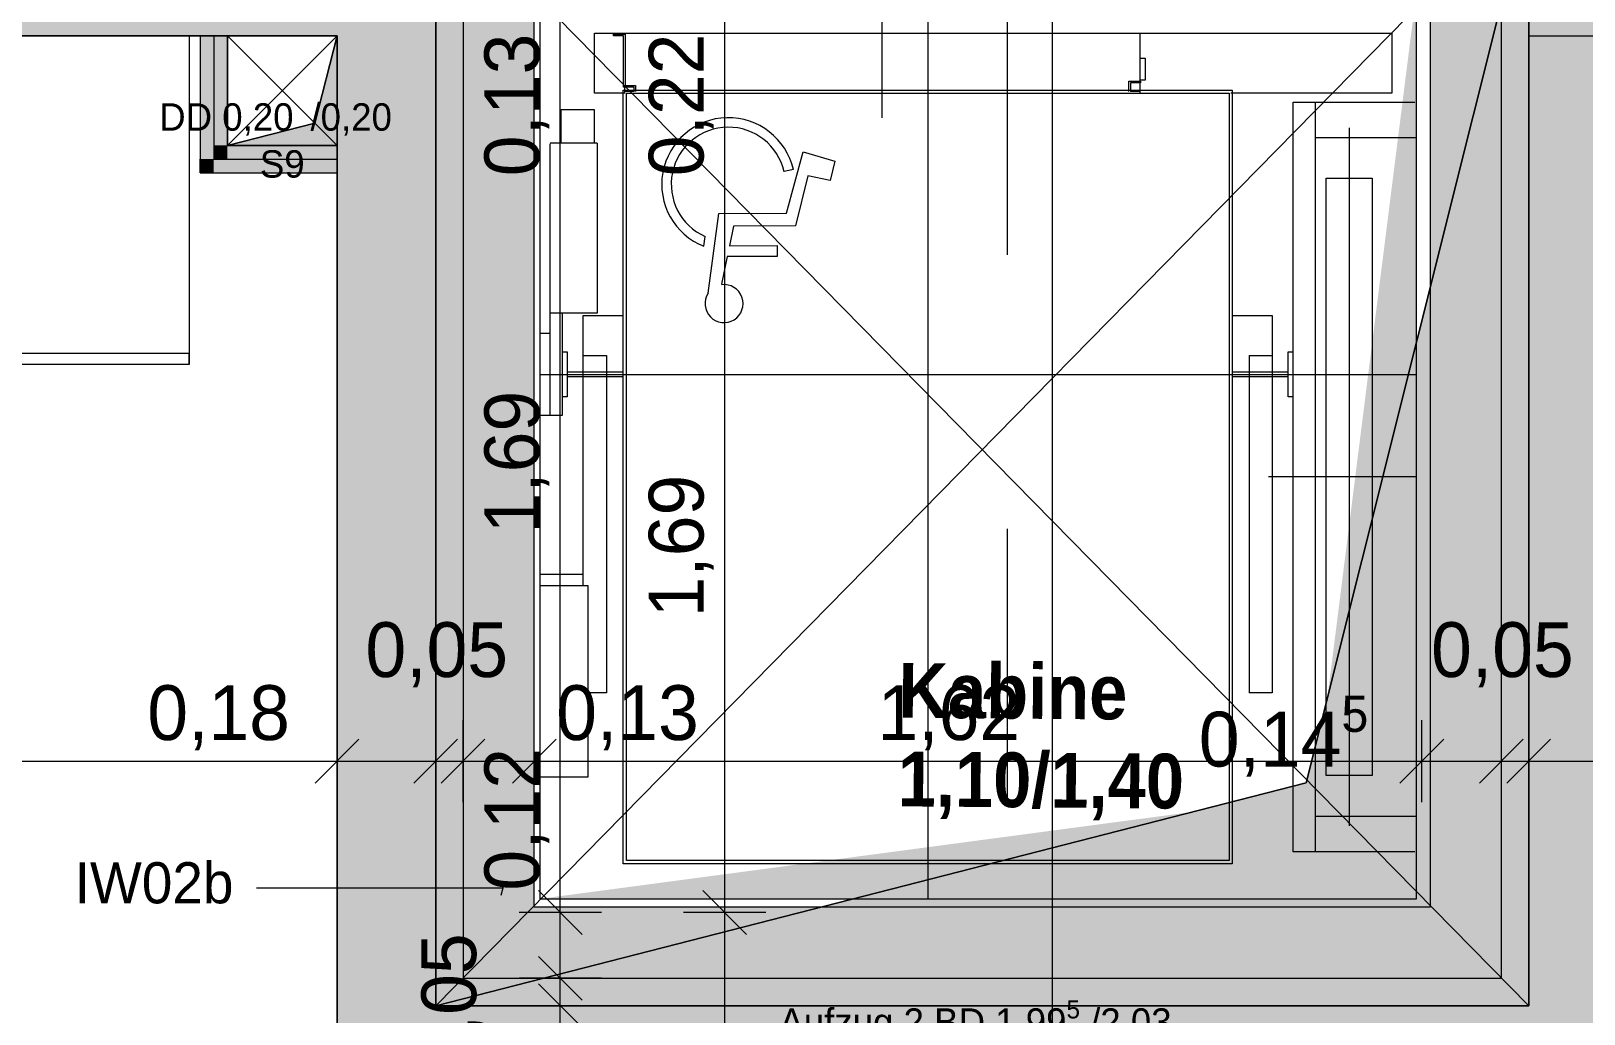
# Model space of a CAD drawing. Header units: metres. Extents: x -3 to 205, y -18 to 45.
# Drawn here: x 39.537 to 42.371, y -5.889 to -4.095 of the extents above; entities that cross this region are included whole.
import ezdxf

# ---------------------------------------------------------------- set-up
doc = ezdxf.new("R2010")
doc.units = ezdxf.units.M
doc.header["$MEASUREMENT"] = 0
doc.linetypes.add('Untersicht', pattern=[0.001, 0.0005, -0.0005])
for name, color, linetype in [('1._1.Stock  PP STG2_4_000 Achsraster', 7, 'Continuous'), ('1._1.Stock  PP STG2_4_110 Wand Aussen', 7, 'Continuous'), ('1._1.Stock  PP STG2_4_120 Wand Innen tragend', 7, 'Continuous'), ('1._1.Stock  PP STG2_4_130 Wand Innen', 7, 'Continuous'), ('1._1.Stock  PP STG2_4_170 Schachtwände', 7, 'Continuous'), ('1._1.Stock  PP STG2_4_210 Decke', 7, 'Continuous'), ('1._1.Stock  PP STG2_4_220 Bodenaufbau', 7, 'Continuous'), ('1._1.Stock  PP STG2_4_270 Deckendurchbruchsymbol', 7, 'Continuous'), ('1._1.Stock  PP STG2_4_430 Aufzug', 7, 'Continuous'), ('1._1.Stock  PP STG2_4_510 Möblierung', 7, 'Continuous'), ('1._1.Stock  PP STG2_4_851 Marker Schnitt', 7, 'Continuous'), ('1._1.Stock  PP STG2_4_915 Allgemein Beschriftung.x', 7, 'Continuous'), ('1._1.Stock  PP STG2_4_950 Polierplan Bemaßung', 7, 'Continuous')]:
    doc.layers.add(name, color=color, linetype=linetype)
doc.styles.add('ERSTELLTER_STIL_2', font='')
doc.styles.add('ERSTELLTER_STIL_4', font='', dxfattribs={"width": 0.936868})
doc.styles.get('ERSTELLTER_STIL_2').set_extended_font_data('Eurostile')
doc.styles.get('ERSTELLTER_STIL_4').set_extended_font_data('Eurostile', bold=True)

msp = doc.modelspace()

# ---------------------------------------------------------------- hatches: boundary and pattern name
at = {"layer": '1._1.Stock  PP STG2_4_110 Wand Aussen', "linetype": 'Continuous', "lineweight": 13, "true_color": 0x3f7f02}
for points in [[(37.705, -4.1037), (40.275, -4.1037), (40.275, -3.9237), (37.705, -3.9237)], [(42.435, -3.9237), (42.27, -3.9237), (42.27, -4.1037), (42.435, -4.1037)]]:
    msp.add_hatch(color=76, dxfattribs=at).paths.add_polyline_path(points)
at = {"layer": '1._1.Stock  PP STG2_4_120 Wand Innen tragend', "linetype": 'Continuous', "lineweight": 13, "true_color": 0x3f7f02}
for points in [[(40.275, -5.8737), (40.275, -4.1037), (40.095, -4.1037), (40.095, -5.8737)], [(42.27, -4.1037), (42.3375, -4.1412), (42.45, -4.1412), (42.45, -4.1037)], [(42.45, -5.8737), (42.45, -4.2037), (42.27, -4.1037), (42.27, -5.8737)], [(42.45, -4.1412), (42.3375, -4.1412), (42.4275, -4.1912), (42.45, -4.1912)], [(40.275, -5.8737), (40.095, -6.0537), (40.275, -6.0537)], [(40.095, -5.8737), (40.095, -6.0537), (40.275, -5.8737)], [(42.27, -5.8737), (40.275, -5.8737), (40.275, -6.0537), (42.27, -6.0537)], [(42.27, -6.0537), (42.45, -6.0537), (42.27, -5.8737)], [(42.27, -5.8737), (42.45, -6.0537), (42.45, -5.8737)]]:
    msp.add_hatch(color=76, dxfattribs=at).paths.add_polyline_path(points)
at = {"layer": '1._1.Stock  PP STG2_4_170 Schachtwände', "linetype": 'Continuous', "lineweight": 13, "true_color": 0xfb02fe}
for points in [[(39.845, -4.1037), (39.845, -4.3287), (39.87, -4.3287), (39.87, -4.1037)], [(39.895, -4.3037), (39.895, -4.1037), (39.87, -4.1037), (39.87, -4.3037)], [(39.87, -4.3037), (39.87, -4.3287), (39.895, -4.3037)], [(39.895, -4.3037), (39.87, -4.3287), (39.895, -4.3287)], [(39.895, -4.3287), (40.095, -4.3287), (40.095, -4.3037), (39.895, -4.3037)], [(39.87, -4.3287), (39.845, -4.3287), (39.845, -4.3537)], [(39.87, -4.3287), (39.845, -4.3537), (39.87, -4.3537)], [(39.87, -4.3537), (40.095, -4.3537), (40.095, -4.3287), (39.87, -4.3287)]]:
    msp.add_hatch(color=6, dxfattribs=at).paths.add_polyline_path(points)
at = {"layer": '1._1.Stock  PP STG2_4_270 Deckendurchbruchsymbol', "linetype": 'Continuous', "lineweight": 0}
for points in [[(40.275, -5.8737), (42.27, -5.8737), (42.27, -3.8437), (41.8635, -5.4671)], [(39.895, -4.3037), (40.095, -4.3037), (40.095, -4.1037), (40.0546, -4.2633)]]:
    msp.add_hatch(color=8, dxfattribs=at).paths.add_polyline_path(points)
at = {"layer": '1._1.Stock  PP STG2_4_430 Aufzug', "linetype": 'Continuous', "lineweight": 13, "true_color": 0xff6400}
for points in [[(40.275, -3.8837), (40.275, -5.8237), (40.325, -5.8237), (40.325, -3.9198)], [(42.27, -5.8237), (42.27, -3.8837), (42.22, -3.9198), (42.22, -5.8237)], [(40.325, -5.8237), (40.275, -5.8237), (40.275, -5.8737)], [(40.325, -5.8237), (40.275, -5.8737), (40.325, -5.8737)], [(42.22, -5.8237), (40.325, -5.8237), (40.325, -5.8737), (42.22, -5.8737)], [(42.22, -5.8237), (42.22, -5.8737), (42.27, -5.8737)], [(42.27, -5.8237), (42.22, -5.8237), (42.27, -5.8737)]]:
    msp.add_hatch(color=30, dxfattribs=at).paths.add_polyline_path(points)
at = {"layer": '1._1.Stock  PP STG2_4_430 Aufzug', "linetype": 'Continuous', "lineweight": 13, "true_color": 0x3f7f02}
for points in [[(40.325, -4.0137), (40.325, -5.6937), (40.455, -5.6937), (40.455, -4.0137)], [(42.22, -5.6937), (42.22, -4.0137), (42.09, -4.0137), (42.09, -5.6937)], [(40.455, -5.6937), (40.325, -5.6937), (40.325, -5.8237)], [(40.455, -5.6937), (40.325, -5.8237), (40.455, -5.8237)], [(42.09, -5.6937), (40.455, -5.6937), (40.455, -5.8237), (42.09, -5.8237)], [(42.09, -5.6937), (42.09, -5.8237), (42.22, -5.8237)], [(42.22, -5.6937), (42.09, -5.6937), (42.22, -5.8237)]]:
    msp.add_hatch(color=76, dxfattribs=at).paths.add_polyline_path(points)
at = {"layer": '1._1.Stock  PP STG2_4_430 Aufzug', "linetype": 'Continuous', "lineweight": 0, "true_color": 0x323232}
msp.add_hatch(color=250, dxfattribs=at).paths.add_polyline_path([(40.465, -5.6787), (42.065, -5.6787), (42.065, -4.0237), (41.88, -5.4903)])

# ---------------------------------------------------------------- linework, layer by layer
at = {"layer": '1._1.Stock  PP STG2_4_000 Achsraster', "color": 5, "linetype": 'Continuous', "lineweight": 0, "ltscale": 1000}
msp.add_line((41.4, 1.9963), (41.4, -16.0037), dxfattribs=at)
at = {"layer": '1._1.Stock  PP STG2_4_110 Wand Aussen', "color": 7, "linetype": 'Continuous', "lineweight": 18, "ltscale": 1000, "flags": 128}
for points in [[(40.275, -3.9237), (40.275, -4.1037)], [(42.27, -3.9237), (42.27, -4.1037)], [(37.525, -4.1037), (40.095, -4.1037)], [(42.27, -4.1037), (42.435, -4.1037)]]:
    msp.add_lwpolyline(points, dxfattribs=at)
at = {"layer": '1._1.Stock  PP STG2_4_120 Wand Innen tragend', "color": 7, "linetype": 'Continuous', "lineweight": 18, "ltscale": 1000, "flags": 128}
for points in [[(40.095, -4.1037), (40.095, -6.0537)], [(40.275, -5.8737), (40.275, -4.1037)], [(42.27, -4.1037), (42.27, -5.8737)], [(42.27, -5.8737), (40.275, -5.8737)]]:
    msp.add_lwpolyline(points, dxfattribs=at)
at = {"layer": '1._1.Stock  PP STG2_4_130 Wand Innen', "color": 7, "linetype": 'Continuous', "lineweight": 18, "ltscale": 1000, "flags": 128}
msp.add_lwpolyline([(42.27, -4.1037), (42.45, -4.1037)], dxfattribs=at)
at = {"layer": '1._1.Stock  PP STG2_4_170 Schachtwände', "color": 7, "linetype": 'Continuous', "lineweight": 18, "ltscale": 1000}
for p, q in [((39.87, -4.1037), (39.87, -4.3037)), ((39.87, -4.3037), (39.87, -4.3287)), ((39.87, -4.3287), (39.895, -4.3287)), ((39.895, -4.3287), (40.095, -4.3287))]:
    msp.add_line(p, q, dxfattribs=at)
at = {"layer": '1._1.Stock  PP STG2_4_170 Schachtwände', "color": 7, "linetype": 'Continuous', "lineweight": 18, "ltscale": 1000, "flags": 128}
for points in [[(39.845, -4.1037), (39.87, -4.1037)], [(39.845, -4.1037), (39.845, -4.3287)], [(39.87, -4.1037), (39.895, -4.1037)], [(39.895, -4.3037), (39.895, -4.1037)], [(40.095, -4.3037), (39.895, -4.3037)], [(40.095, -4.3287), (40.095, -4.3037)], [(39.845, -4.3537), (39.845, -4.3287)], [(40.095, -4.3537), (40.095, -4.3287)], [(39.845, -4.3537), (40.095, -4.3537)]]:
    msp.add_lwpolyline(points, dxfattribs=at)
at = {"layer": '1._1.Stock  PP STG2_4_210 Decke', "color": 7, "linetype": 'Continuous', "lineweight": 13, "ltscale": 1000, "true_color": 0xf4f4f4, "flags": 128}
msp.add_lwpolyline([(32.5844, -1.4987), (32.5972, -11.3837), (41.935, -11.3837), (41.935, -10.8837), (44.785, -10.8837), (44.785, -9.9837), (51.1258, -9.9837), (51.1621, -1.4987), (44.865, -1.4987), (44.865, -3.9237), (42.27, -3.9237), (42.27, -5.8737), (40.275, -5.8737), (40.275, -3.9237), (37.705, -3.9237), (37.705, -1.4987)], close=True, dxfattribs=at)
at = {"layer": '1._1.Stock  PP STG2_4_220 Bodenaufbau', "color": 7, "linetype": 'Continuous', "lineweight": 13, "ltscale": 1000, "true_color": 0xf4f4f4, "flags": 128}
msp.add_lwpolyline([(32.7646, -1.6787), (32.7765, -11.2037), (41.755, -11.2037), (41.755, -10.7037), (44.605, -10.7037), (44.605, -9.8037), (50.9466, -9.8037), (50.9814, -1.6787), (45.045, -1.6787), (45.045, -4.1037), (42.435, -4.1037), (42.435, -6.0537), (40.095, -6.0537), (40.095, -4.1037), (37.525, -4.1037), (37.525, -1.6787)], close=True, dxfattribs=at)
at = {"layer": '1._1.Stock  PP STG2_4_270 Deckendurchbruchsymbol', "color": 7, "linetype": 'Continuous', "lineweight": 13, "ltscale": 1000}
for p, q in [((40.275, -5.8737), (42.27, -3.8437)), ((40.275, -3.8437), (42.27, -5.8737)), ((39.895, -4.3037), (40.095, -4.1037)), ((39.895, -4.1037), (40.095, -4.3037))]:
    msp.add_line(p, q, dxfattribs=at)
at = {"layer": '1._1.Stock  PP STG2_4_270 Deckendurchbruchsymbol', "color": 7, "linetype": 'Continuous', "lineweight": 13, "ltscale": 1000, "flags": 128}
for points in [[(41.8635, -5.4671), (42.27, -3.8437), (40.275, -3.8437), (40.275, -5.8737)], [(40.275, -5.8737), (42.27, -5.8737), (42.27, -3.8437), (41.8635, -5.4671)], [(42.27, -5.8737), (42.27, -3.8437), (40.275, -3.8437), (40.275, -5.8737)], [(40.0546, -4.2633), (40.095, -4.1037), (39.895, -4.1037), (39.895, -4.3037)], [(39.895, -4.3037), (40.095, -4.3037), (40.095, -4.1037), (40.0546, -4.2633)], [(40.095, -4.3037), (40.095, -4.1037), (39.895, -4.1037), (39.895, -4.3037)]]:
    msp.add_lwpolyline(points, close=True, dxfattribs=at)
at = {"layer": '1._1.Stock  PP STG2_4_430 Aufzug', "color": 7, "linetype": 'Continuous', "lineweight": 13, "ltscale": 1000}
for p, q in [((41.09, -4.2537), (41.09, -3.9237)), ((40.465, -4.0237), (40.465, -5.6787)), ((41.173, -4.0237), (41.173, -5.6787)), ((42.065, -5.6787), (42.065, -4.0237)), ((40.565, -4.0987), (40.62, -4.0987)), ((40.565, -4.2087), (40.565, -4.0987)), ((40.565, -4.0987), (40.62, -4.0987)), ((40.565, -4.2087), (40.565, -4.0987)), ((40.5995, -4.1037), (40.5995, -4.1007)), ((40.5995, -4.1007), (40.621, -4.1007)), ((40.5995, -4.1037), (40.5995, -4.1007)), ((40.5995, -4.1007), (40.621, -4.1007)), ((40.618, -4.1037), (40.5995, -4.1037)), ((40.618, -4.1037), (40.5995, -4.1037)), ((40.618, -4.1977), (40.618, -4.1037)), ((40.618, -4.1977), (40.618, -4.1037)), ((40.62, -4.1007), (40.62, -4.0987)), ((40.62, -4.0987), (41.56, -4.0987)), ((40.621, -4.1007), (40.621, -4.1947)), ((40.621, -4.1007), (40.621, -4.1947)), ((41.56, -4.0987), (42.02, -4.0987)), ((41.56, -4.0987), (42.02, -4.0987)), ((41.56, -4.0987), (41.56, -4.1867)), ((42.02, -4.0987), (42.02, -4.2087)), ((41.56, -4.1447), (41.57, -4.1447)), ((41.56, -4.1447), (41.57, -4.1447)), ((41.57, -4.1447), (41.57, -4.1847)), ((41.57, -4.1447), (41.57, -4.1847)), ((41.54, -4.1867), (41.5615, -4.1867)), ((41.54, -4.2057), (41.54, -4.1867)), ((41.54, -4.1867), (41.5615, -4.1867)), ((41.54, -4.2057), (41.54, -4.1867)), ((41.5615, -4.1897), (41.543, -4.1897)), ((41.543, -4.1897), (41.543, -4.2057)), ((41.5615, -4.1897), (41.543, -4.1897)), ((41.543, -4.1897), (41.543, -4.2057)), ((41.57, -4.1847), (41.56, -4.1847)), ((41.57, -4.1847), (41.56, -4.1847)), ((41.56, -4.1897), (41.56, -4.2057)), ((41.5615, -4.1867), (41.5615, -4.1897)), ((41.5615, -4.1867), (41.5615, -4.1897)), ((40.62, -4.2087), (40.565, -4.2087)), ((40.62, -4.2087), (40.565, -4.2087)), ((40.617, -5.6147), (40.617, -4.2027)), ((40.617, -4.2027), (41.729, -4.2027)), ((40.637, -4.1977), (40.618, -4.1977)), ((40.637, -4.1977), (40.618, -4.1977)), ((40.62, -4.2057), (40.62, -4.1977)), ((40.637, -4.2057), (40.62, -4.2057)), ((40.62, -4.2087), (40.62, -4.2057)), ((40.621, -4.1947), (40.64, -4.1947)), ((40.621, -4.1947), (40.64, -4.1947)), ((40.623, -5.6087), (40.623, -4.2087)), ((40.623, -4.2087), (41.723, -4.2087)), ((40.637, -4.2057), (40.637, -4.1977)), ((40.637, -4.2057), (40.637, -4.1977)), ((40.64, -4.1947), (40.64, -4.2057)), ((40.64, -4.1947), (40.64, -4.2057)), ((41.56, -4.2057), (41.543, -4.2057)), ((41.56, -4.2057), (41.56, -4.2087)), ((41.723, -4.2087), (41.723, -5.6087)), ((42.02, -4.2087), (41.726, -4.2087)), ((41.729, -4.2027), (41.729, -5.6147)), ((40.504, -4.2997), (40.504, -4.2382)), ((40.504, -4.2382), (40.564, -4.2382)), ((40.504, -4.2997), (40.504, -4.2382)), ((40.504, -4.2382), (40.564, -4.2382)), ((40.564, -4.2382), (40.564, -4.2997)), ((40.564, -4.2382), (40.564, -4.2997)), ((41.84, -4.2247), (42.062, -4.2247)), ((41.84, -5.5927), (41.84, -4.2247)), ((41.88, -4.2247), (41.88, -5.5927)), ((41.942, -4.2717), (41.942, -5.5457)), ((40.5698, -4.2997), (40.484, -4.2997)), ((40.484, -4.7967), (40.484, -4.3012)), ((40.5698, -4.2997), (40.5698, -4.6097)), ((42.065, -4.2897), (41.88, -4.2897)), ((40.9155, -4.4273), (40.9459, -4.3154)), ((40.9459, -4.3154), (41.0034, -4.3328)), ((41.0034, -4.3328), (40.9948, -4.3681)), ((40.9278, -4.3478), (40.9109, -4.3517)), ((40.9543, -4.3593), (40.9318, -4.4508)), ((40.9948, -4.3681), (40.9543, -4.3593)), ((41.9, -4.3637), (41.984, -4.3637)), ((41.9, -5.4537), (41.9, -4.3637)), ((41.984, -4.3637), (41.984, -5.4537)), ((40.7723, -4.5734), (40.7918, -4.4278)), ((40.7918, -4.4278), (40.9155, -4.4273)), ((40.7645, -4.4879), (40.7669, -4.47)), ((40.8184, -4.4512), (40.8111, -4.4869)), ((40.9318, -4.4508), (40.8184, -4.4512)), ((40.8981, -4.5064), (40.807, -4.5068)), ((40.8111, -4.4869), (40.898, -4.4865)), ((40.898, -4.4865), (40.8981, -4.5064)), ((40.807, -4.5068), (40.7967, -4.5572)), ((40.5698, -4.6097), (40.484, -4.6097)), ((40.506, -4.6097), (40.506, -4.7967)), ((40.544, -5.1067), (40.544, -4.6142)), ((40.544, -4.6142), (40.617, -4.6142)), ((41.729, -4.6142), (41.802, -4.6142)), ((41.802, -4.6142), (41.802, -5.3025)), ((40.465, -4.6467), (40.484, -4.6467)), ((40.506, -4.6807), (40.515, -4.6807)), ((40.515, -4.6807), (40.515, -4.7627)), ((40.544, -4.6872), (40.5865, -4.6872)), ((40.5865, -4.6872), (40.5865, -5.3025)), ((41.7595, -4.6872), (41.802, -4.6872)), ((41.7595, -4.6872), (41.7595, -5.3025)), ((41.831, -4.7627), (41.831, -4.6807)), ((41.831, -4.6807), (41.84, -4.6807)), ((40.465, -4.7217), (42.065, -4.7217)), ((40.515, -4.7172), (40.617, -4.7172)), ((40.617, -4.7262), (40.515, -4.7262)), ((41.729, -4.7172), (41.831, -4.7172)), ((41.831, -4.7262), (41.729, -4.7262)), ((40.515, -4.7627), (40.506, -4.7627)), ((41.84, -4.7627), (41.831, -4.7627)), ((40.506, -4.7967), (40.465, -4.7967)), ((42.065, -4.9087), (41.795, -4.9087)), ((40.465, -5.0862), (40.544, -5.0862)), ((40.465, -5.1067), (40.553, -5.1067)), ((40.553, -5.1067), (40.553, -5.4567)), ((40.5865, -5.3025), (40.553, -5.3025)), ((41.802, -5.3025), (41.7595, -5.3025)), ((40.553, -5.4567), (40.465, -5.4567)), ((41.984, -5.4537), (41.9, -5.4537)), ((41.88, -5.5277), (42.065, -5.5277)), ((41.723, -5.6087), (40.623, -5.6087)), ((42.062, -5.5927), (41.84, -5.5927)), ((41.729, -5.6147), (40.617, -5.6147)), ((40.465, -5.6787), (42.065, -5.6787))]:
    msp.add_line(p, q, dxfattribs=at)
at = {"layer": '1._1.Stock  PP STG2_4_430 Aufzug', "color": 7, "linetype": 'Continuous', "lineweight": 18, "ltscale": 1000}
for p, q in [((40.325, -4.0137), (40.325, -5.6937)), ((42.22, -5.6937), (42.22, -4.0137)), ((40.325, -5.6937), (40.325, -5.8237)), ((40.325, -5.6937), (40.325, -5.8237)), ((42.22, -5.8237), (42.22, -5.6937)), ((40.325, -5.8237), (40.455, -5.8237)), ((40.455, -5.8237), (42.09, -5.8237)), ((42.09, -5.8237), (42.22, -5.8237)), ((42.09, -5.8237), (42.22, -5.8237))]:
    msp.add_line(p, q, dxfattribs=at)
at = {"layer": '1._1.Stock  PP STG2_4_430 Aufzug', "color": 7, "linetype": 'Continuous', "lineweight": 13, "ltscale": 1000, "flags": 128}
for points in [[(40.275, -3.8837), (40.275, -5.8237)], [(42.27, -5.8737), (42.27, -3.8837)], [(40.275, -5.8737), (40.275, -5.8237)], [(40.275, -5.8737), (42.22, -5.8737)], [(42.27, -5.8737), (42.22, -5.8737)]]:
    msp.add_lwpolyline(points, dxfattribs=at)
at = {"layer": '1._1.Stock  PP STG2_4_430 Aufzug', "color": 7, "linetype": 'Continuous', "lineweight": 18, "ltscale": 1000, "flags": 128}
for points in [[(40.455, -5.6937), (40.455, -4.0137)], [(42.09, -4.0137), (42.09, -5.6937)], [(42.09, -5.6937), (40.455, -5.6937)]]:
    msp.add_lwpolyline(points, dxfattribs=at)
at = {"layer": '1._1.Stock  PP STG2_4_430 Aufzug', "color": 7, "linetype": 'Continuous', "lineweight": 13, "ltscale": 1000}
for centre, radius, start, end in [((40.8092, -4.3748), 0.1216, 12.7923, 248.4146), ((40.8092, -4.3748), 0.1042, 12.7923, 246.0275), ((40.8013, -4.5925), 0.0347, 146.5723, 97.3675)]:
    msp.add_arc(centre, radius, start, end, dxfattribs=at)
at = {"layer": '1._1.Stock  PP STG2_4_510 Möblierung', "color": 8, "linetype": 'Continuous', "lineweight": 13, "ltscale": 1000, "true_color": 0x7e7f7f}
for p, q in [((39.825, -4.6837), (37.605, -4.6837)), ((39.825, -4.7037), (39.825, -4.6837))]:
    msp.add_line(p, q, dxfattribs=at)
at = {"layer": '1._1.Stock  PP STG2_4_510 Möblierung', "color": 8, "linetype": 'Continuous', "lineweight": 13, "ltscale": 1000, "true_color": 0x7e7f7f, "flags": 128}
msp.add_lwpolyline([(39.825, -4.7037), (37.605, -4.7037), (37.605, -4.1037), (39.825, -4.1037)], close=True, dxfattribs=at)
at = {"layer": '1._1.Stock  PP STG2_4_851 Marker Schnitt', "color": 7, "linetype": 'Untersicht', "lineweight": 13, "ltscale": 1000}
msp.add_line((41.3179, 1.9963), (41.3179, -9.1314), dxfattribs=at)
at = {"layer": '1._1.Stock  PP STG2_4_915 Allgemein Beschriftung.x', "color": 7, "linetype": 'Continuous', "lineweight": 13, "ltscale": 1000}
for p, q in [((40.0996, -5.6593), (39.948, -5.6593)), ((40.3976, -5.6593), (40.0996, -5.6593)), ((40.3943, -5.6718), (40.401, -5.6468))]:
    msp.add_line(p, q, dxfattribs=at)
at = {"layer": '1._1.Stock  PP STG2_4_950 Polierplan Bemaßung', "color": 76, "linetype": 'Continuous', "lineweight": 13, "ltscale": 1000, "true_color": 0x3f7f02}
for p, q in [((40.5025, -5.7037), (40.5025, -4.0137)), ((40.4625, -5.6637), (40.5425, -5.7437)), ((40.5775, -5.7037), (40.4275, -5.7037)), ((40.5025, -5.8237), (40.5025, -5.7037)), ((40.4625, -5.7837), (40.5425, -5.8637)), ((40.5775, -5.8237), (40.4275, -5.8237)), ((40.4625, -5.8337), (40.5425, -5.9137)), ((40.5025, -5.8737), (40.5025, -5.8237)), ((40.5775, -5.8737), (40.4275, -5.8737)), ((40.5025, -6.0537), (40.5025, -5.8737))]:
    msp.add_line(p, q, dxfattribs=at)
at = {"layer": '1._1.Stock  PP STG2_4_950 Polierplan Bemaßung', "color": 6, "linetype": 'Continuous', "lineweight": 13, "ltscale": 1000, "true_color": 0xfb02fe}
for p, q in [((40.8025, -5.7037), (40.8025, -4.0137)), ((40.095, -5.5025), (40.095, -5.3525)), ((40.275, -5.5025), (40.275, -5.3525)), ((40.325, -5.5025), (40.325, -5.3525)), ((40.455, -5.5025), (40.455, -5.3525)), ((42.075, -5.5025), (42.075, -5.3525)), ((42.22, -5.5025), (42.22, -5.3525)), ((42.27, -5.5025), (42.27, -5.3525)), ((40.135, -5.3875), (40.055, -5.4675)), ((40.315, -5.3875), (40.235, -5.4675)), ((40.365, -5.3875), (40.285, -5.4675)), ((40.495, -5.3875), (40.415, -5.4675)), ((42.115, -5.3875), (42.035, -5.4675)), ((42.26, -5.3875), (42.18, -5.4675)), ((42.31, -5.3875), (42.23, -5.4675)), ((32.769, -5.4275), (40.095, -5.4275)), ((40.095, -5.4275), (40.275, -5.4275)), ((40.275, -5.4275), (40.325, -5.4275)), ((40.325, -5.4275), (40.455, -5.4275)), ((40.455, -5.4275), (42.075, -5.4275)), ((42.075, -5.4275), (42.22, -5.4275)), ((42.22, -5.4275), (42.27, -5.4275)), ((42.27, -5.4275), (42.435, -5.4275)), ((40.7625, -5.6637), (40.8425, -5.7437)), ((40.8775, -5.7037), (40.7275, -5.7037)), ((40.8025, -6.0537), (40.8025, -5.7037))]:
    msp.add_line(p, q, dxfattribs=at)

# ---------------------------------------------------------------- texts
at = {"layer": '1._1.Stock  PP STG2_4_270 Deckendurchbruchsymbol', "color": 1, "linetype": 'Continuous', "lineweight": 0, "char_height": 0.05, "style": 'ERSTELLTER_STIL_2'}
for s, insert, attachment_point in [('\\A1;{\\pqc;\\pt0;\\fEurostile|b0|i0|c0|p0;\\W1.000000;DD 0,20\\fEurostile|b0|i0|c0|p0;\\W1.000000;\\A1{\\H.66x;\\S^  ;}\\fEurostile|b0|i0|c0|p0;\\W1.000000; /0,20\\fEurostile|b0|i0|c0|p0;\\W1.000000;\\A1{\\H.66x;\\S^  ;}\\fEurostile|b0|i0|c0|p0;\\W1.000000;\\fEurostile|b0|i0|c0|p0;\\W1.000000;\\A1{\\H.66x;\\S^  ;}}', (39.995, -4.2915), 8), ('\\A1;{\\pqc;\\pt0;\\fEurostile|b0|i0|c0|p0;\\W1.000000;S9}', (39.995, -4.3126), 2), ('\\A1;{\\pqc;\\pt0;\\fEurostile|b0|i0|c0|p0;\\W1.000000;Aufzug 2 BD 1,99\\fEurostile|b0|i0|c0|p0;\\W1.000000;\\A1{\\H.66x;\\S5^  ;}\\fEurostile|b0|i0|c0|p0;\\W1.000000; /2,03\\fEurostile|b0|i0|c0|p0;\\W1.000000;\\A1{\\H.66x;\\S^  ;}\\fEurostile|b0|i0|c0|p0;\\W1.000000;\\fEurostile|b0|i0|c0|p0;\\W1.000000;\\A1{\\H.66x;\\S^  ;}}', (41.2725, -5.9436), 8)]:
    msp.add_mtext(s, dxfattribs=dict(at, insert=insert, attachment_point=attachment_point))
at = {"layer": '1._1.Stock  PP STG2_4_915 Allgemein Beschriftung.x', "color": 7, "linetype": 'Continuous', "lineweight": 13, "insert": (41.1178, -5.5323), "char_height": 0.1, "attachment_point": 7, "rotation": 359.5372, "line_spacing_factor": 0.969933, "style": 'ERSTELLTER_STIL_4'}
msp.add_mtext('\\A1;{\\pql;\\fEurostile|b1|i0|c0|p0;\\W0.936868;Kabine\\P\\pql;\\fEurostile|b1|i0|c0|p0;\\W0.936868;1,10/1,40}', dxfattribs=at)
at = {"layer": '1._1.Stock  PP STG2_4_915 Allgemein Beschriftung.x', "color": 7, "linetype": 'Continuous', "lineweight": 13, "insert": (39.6161, -5.6499), "char_height": 0.075, "attachment_point": 4, "style": 'ERSTELLTER_STIL_2'}
msp.add_mtext('\\A1;{\\pql;\\fEurostile|b0|i0|c0|p0;\\W1.000000;IW02b}', dxfattribs=at)
at = {"layer": '1._1.Stock  PP STG2_4_950 Polierplan Bemaßung', "color": 76, "linetype": 'Continuous', "lineweight": 13, "true_color": 0x3f7f02, "char_height": 0.1, "width": 0.306373, "attachment_point": 7, "rotation": 90, "style": 'ERSTELLTER_STIL_2'}
for s, insert in [('\\A1;{\\pql;\\fEurostile|b0|i0|c0|p0;\\W1.000000;0,13}', (40.4825, -4.3601)), ('\\A1;{\\pql;\\fEurostile|b0|i0|c0|p0;\\W1.000000;1,69}', (40.4825, -5.0119)), ('\\A1;{\\pql;\\fEurostile|b0|i0|c0|p0;\\W1.000000;0,12}', (40.4825, -5.6637)), ('\\A1;{\\pql;\\fEurostile|b0|i0|c0|p0;\\W1.000000;0,05}', (40.3675, -6.0019))]:
    msp.add_mtext(s, dxfattribs=dict(at, insert=insert))
at = {"layer": '1._1.Stock  PP STG2_4_950 Polierplan Bemaßung', "color": 6, "linetype": 'Continuous', "lineweight": 13, "true_color": 0xfb02fe, "char_height": 0.1, "width": 0.306373, "attachment_point": 7, "rotation": 90, "style": 'ERSTELLTER_STIL_2'}
for s, insert in [('\\A1;{\\pql;\\fEurostile|b0|i0|c0|p0;\\W1.000000;0,22}', (40.7825, -4.3601)), ('\\A1;{\\pql;\\fEurostile|b0|i0|c0|p0;\\W1.000000;1,69}', (40.7825, -5.1651))]:
    msp.add_mtext(s, dxfattribs=dict(at, insert=insert))
at = {"layer": '1._1.Stock  PP STG2_4_950 Polierplan Bemaßung', "color": 6, "linetype": 'Continuous', "lineweight": 13, "true_color": 0xfb02fe, "char_height": 0.1, "width": 0.306373, "attachment_point": 7, "style": 'ERSTELLTER_STIL_2'}
for s, insert in [('\\A1;{\\pql;\\fEurostile|b0|i0|c0|p0;\\W1.000000;0,05}', (40.1468, -5.2925)), ('\\A1;{\\pql;\\fEurostile|b0|i0|c0|p0;\\W1.000000;0,05}', (42.0918, -5.2925)), ('\\A1;{\\pql;\\fEurostile|b0|i0|c0|p0;\\W1.000000;0,18}', (39.7487, -5.4075)), ('\\A1;{\\pql;\\fEurostile|b0|i0|c0|p0;\\W1.000000;0,13}', (40.495, -5.4075)), ('\\A1;{\\pql;\\fEurostile|b0|i0|c0|p0;\\W1.000000;1,62}', (41.0815, -5.4075))]:
    msp.add_mtext(s, dxfattribs=dict(at, insert=insert))
at = {"layer": '1._1.Stock  PP STG2_4_950 Polierplan Bemaßung', "color": 6, "linetype": 'Continuous', "lineweight": 13, "true_color": 0xfb02fe, "insert": (41.6679, -5.4664), "char_height": 0.1, "attachment_point": 7, "style": 'ERSTELLTER_STIL_2'}
msp.add_mtext('\\A1;{\\pql;\\fEurostile|b0|i0|c0|p0;\\W1.000000;0,14\\fEurostile|b0|i0|c0|p0;\\W1.000000;\\A1{\\H.66x;\\S5^  ;}}', dxfattribs=at)

doc.saveas('drawing.dxf')
